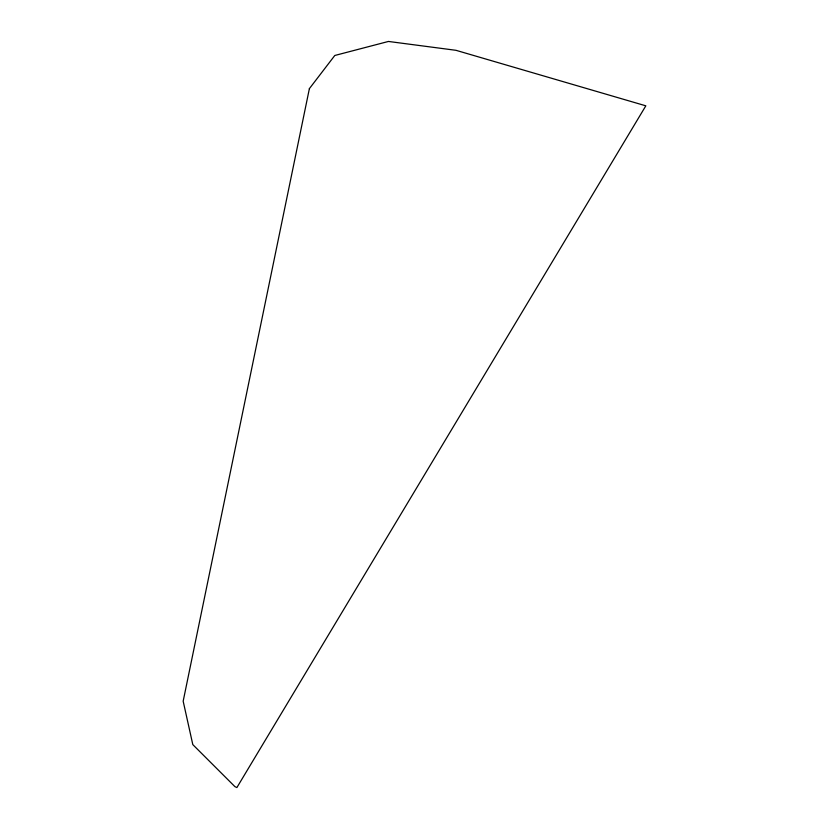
<?xml version="1.0" encoding="UTF-8"?>
<svg xmlns="http://www.w3.org/2000/svg" width="829" height="829" viewBox="0 0 829 829"><rect width="100%" height="100%" fill="white"/><g stroke="black" fill="none" stroke-linecap="round" stroke-linejoin="round"><path stroke-width="1.24" d="M309.383 88.641L183.168 701.189L192.805 744.597L234.908 786.628L236.897 787.55L645.832 105.822L455.971 50.31L388.449 41.45L334.792 55.481L309.383 88.641"/></g></svg>
